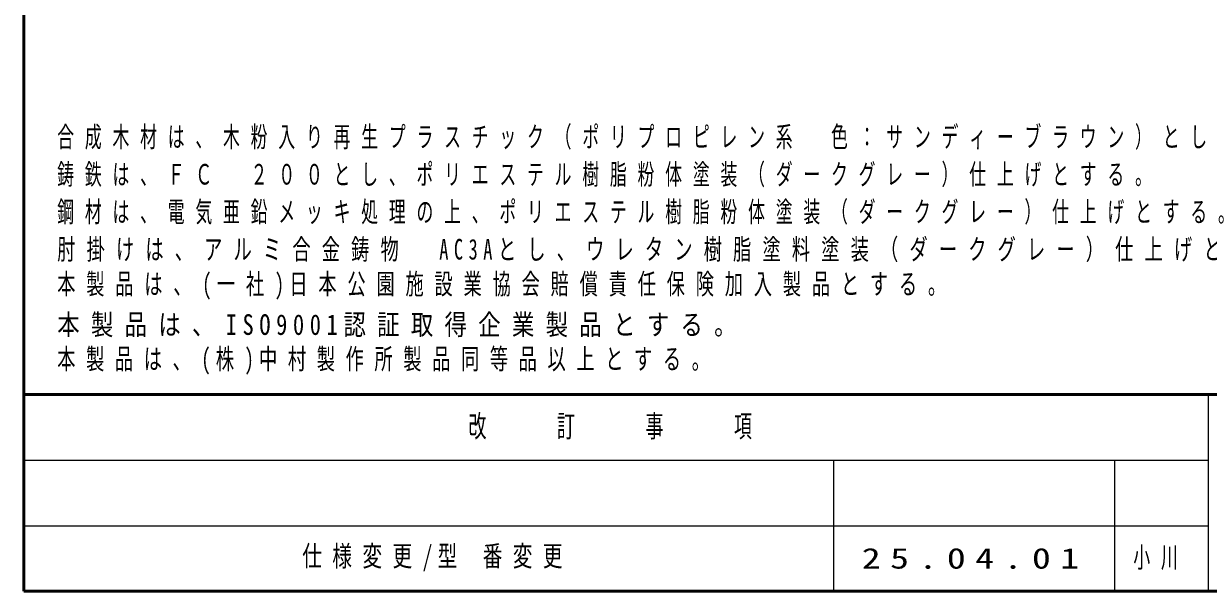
# Model space of a CAD drawing. Units: millimetres on the paper, scale 1:20. Extents: x -365 to 12, y -47 to 257.
# Drawn here: x -365 to -238.5, y 0 to 60.6 of the extents above; entities that cross this region are included whole.
import ezdxf

# ---------------------------------------------------------------- set-up
doc = ezdxf.new("R2010")
doc.units = ezdxf.units.MM
doc.layers.add('LY_1', color=7, linetype='Continuous', lineweight=25)
doc.layers.add('LY_2', color=7, linetype='Continuous', lineweight=13)
doc.styles.add('ＭＳ ゴシック', font='')
doc.styles.get('ＭＳ ゴシック').set_extended_font_data('MS Gothic')

msp = doc.modelspace()

# ---------------------------------------------------------------- linework, layer by layer
at = {"layer": 'LY_2', "lineweight": 50}
for p, q in [((-365, 257), (-365, 0)), ((-365, 21), (0, 21)), ((-365, 0), (0, 0))]:
    msp.add_line(p, q, dxfattribs=at)
at = {"layer": 'LY_2', "color": 211, "lineweight": 25}
msp.add_line((-238.5, 21), (-238.5, 0), dxfattribs=at)
at = {"layer": 'LY_2'}
for p, q in [((-365, 14), (-238.5, 14)), ((-278.5, 14), (-278.5, 0)), ((-248.5, 14), (-248.5, 0)), ((-365, 7), (-238.5, 7))]:
    msp.add_line(p, q, dxfattribs=at)

# ---------------------------------------------------------------- texts
at = {"layer": 'LY_1', "char_height": 2.199, "style": 'ＭＳ ゴシック'}
for s, insert, attachment_point in [('\\T1.64;\\W0.6;合成木材は、木粉入り再生プラスチック（ポリプロピレン系\u3000色：サンディーブラウン）とし、「再生有機系建材認定基準」適合品とする。', (-361.422, 47.116), 7), ('\\T1.64;\\W0.6;鋳鉄は、ＦＣ\u3000２００とし、ポリエステル樹脂粉体塗装（ダークグレー）仕上げとする。', (-361.422, 43.116), 7), ('\\T1.64;\\W0.6;鋼材は、電気亜鉛メッキ処理の上、ポリエステル樹脂粉体塗装（ダークグレー）仕上げとする。', (-361.422, 39.116), 7), ('\\T1.61;\\W0.65;肘掛けは、アルミ合金鋳物\u3000AC3Aとし、ウレタン樹脂塗料塗装（ダークグレー）仕上げとする。', (-361.422, 35.116), 7), ('\\T1.59;\\W0.65;本製品は、(一社)日本公園施設業協会賠償責任保険加入製品とする。', (-361.422, 31.116), 7), ('\\T1.5;\\W0.8;本製品は、ISO9001認証取得企業製品とする。', (-361.422, 27.116), 7), ('\\T1.58;\\W0.65;本製品は、(株)中村製作所製品同等品以上とする。', (-361.422, 23.116), 7), ('\\T1.53;\\W0.7;仕様変更/型\\~番変更', (-335.25, 3.5), 4), ('\\T1.5;\\W1.35;25.04.01', (-275.5, 3.5), 4), ('\\T1.64;\\W0.6;小川', (-246.5, 3.5), 4)]:
    msp.add_mtext(s, dxfattribs=dict(at, insert=insert, attachment_point=attachment_point))
at = {"layer": 'LY_2', "color": 4, "insert": (-301.75, 17.5), "char_height": 2.346, "attachment_point": 5, "style": 'ＭＳ ゴシック'}
msp.add_mtext('\\T1.64;\\W0.6;改\u3000\u3000訂\u3000\u3000事\u3000\u3000項', dxfattribs=at)

doc.saveas('drawing.dxf')
